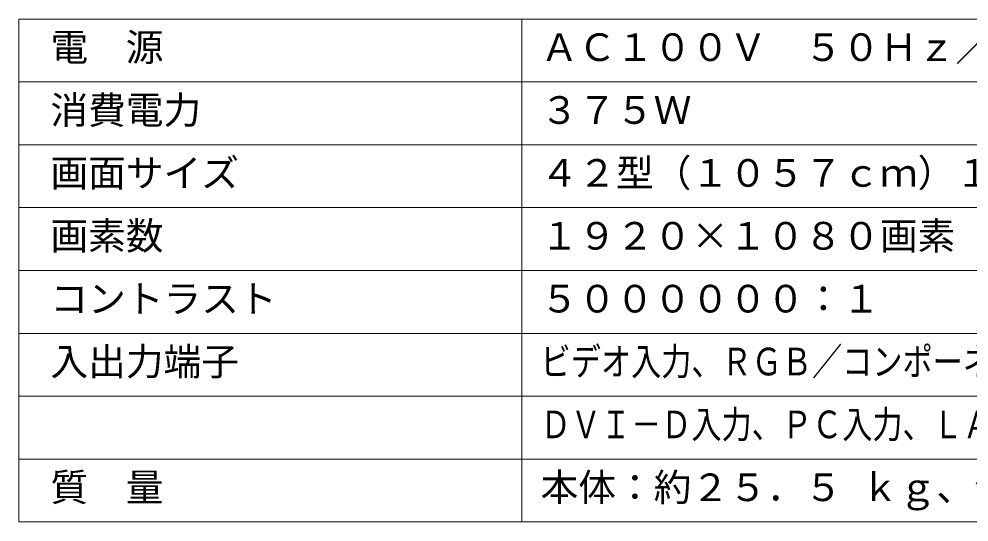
# Model space of a CAD drawing. Units: millimetres, scale not verified. Extents: x -63 to 62, y -57 to 57.
# Drawn here: x -62.5 to 13.1, y -56.6 to -16.6 of the extents above; entities that cross this region are included whole.
import ezdxf
from ezdxf.enums import TextEntityAlignment as Align

# ---------------------------------------------------------------- set-up
doc = ezdxf.new("R2010")
doc.units = ezdxf.units.MM
doc.header["$LTSCALE"] = 0.125
doc.layers.add('0-1_WAKU', color=1, linetype='Continuous', lineweight=18)
doc.layers.add('0-2_MOJI1', color=7, linetype='Continuous')
doc.styles.add('ＭＳ ゴシック', font='')
doc.styles.get('ＭＳ ゴシック').set_extended_font_data('MS Gothic')

msp = doc.modelspace()

# ---------------------------------------------------------------- linework, layer by layer
at = {"layer": '0-1_WAKU', "color": 4}
for p, q in [((-62.5011, -16.5673), (62.4989, -16.5673)), ((-62.5011, -16.5673), (-62.5011, -56.5673)), ((-22.5011, -16.5673), (-22.5011, -56.5673)), ((62.4989, -56.5673), (-62.5011, -56.5673))]:
    msp.add_line(p, q, dxfattribs=at)
at = {"layer": '0-1_WAKU'}
for p, q in [((-62.5011, -21.5673), (62.4989, -21.5673)), ((-62.5011, -26.5673), (62.4989, -26.5673)), ((-62.5011, -31.5673), (62.4989, -31.5673)), ((-62.5011, -36.5673), (62.4989, -36.5673)), ((-62.5011, -41.5673), (62.4989, -41.5673)), ((-62.5011, -46.5673), (62.4989, -46.5673)), ((-62.5011, -51.5673), (62.4989, -51.5673))]:
    msp.add_line(p, q, dxfattribs=at)

# ---------------------------------------------------------------- texts
at = {"layer": '0-2_MOJI1', "style": 'ＭＳ ゴシック'}
for s, p in [('ＡＣ１００Ｖ\u3000５０Ｈｚ／６０Ｈｚ', (-21.0011, -20.5673)), ('電  源', (-60.0011, -20.5673)), ('消費電力', (-60.0011, -25.5673)), ('３７５Ｗ', (-21.0011, -25.5673)), ('画面サイズ', (-60.0011, -30.5673)), ('４２型（１０５７ｃｍ）１６：９', (-21.0011, -30.5673)), ('画素数', (-60.0011, -35.5673)), ('１９２０×１０８０画素', (-21.0011, -35.5673)), ('コントラスト', (-60.0011, -40.5673)), ('５００００００：１', (-21.0011, -40.5673)), ('入出力端子', (-60.0011, -45.5673)), ('質\u3000量', (-60.0011, -55.5673)), ('本体：約２５．５ ｋｇ、金具：約５ ｋｇ', (-21.0011, -55.5673))]:
    msp.add_text(s, height=2.199, dxfattribs=at).set_placement(p, align=Align.BOTTOM_LEFT)
at = {"layer": '0-2_MOJI1', "style": 'ＭＳ ゴシック', "width": 0.8}
for s, p in [('ビデオ入力、ＲＧＢ／コンポーネントビデオ入力、ＨＤＭＩ入力', (-21.0011, -45.5673)), ('ＤＶＩ－Ｄ入力、ＰＣ入力、ＬＡＮ、ＲＳ２３２Ｃ、音声入力', (-21.0011, -50.5673))]:
    msp.add_text(s, height=2.199, dxfattribs=at).set_placement(p, align=Align.BOTTOM_LEFT)

doc.saveas('drawing.dxf')
